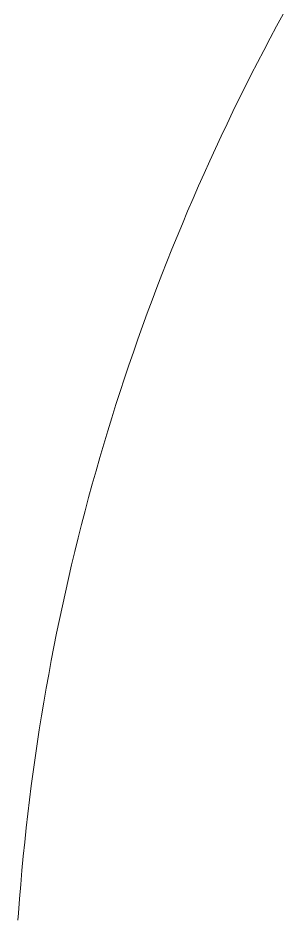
# Model space of a CAD drawing. Header units: millimetres. Extents: x 144517 to 159919, y -31393 to -20504.
# Drawn here: x 158098.2 to 158121, y -29900.2 to -29822.8 of the extents above; entities that cross this region are included whole.
import ezdxf

# ---------------------------------------------------------------- set-up
doc = ezdxf.new("R2010")
doc.units = ezdxf.units.MM
doc.header["$MEASUREMENT"] = 0
doc.layers.add('A - SHEET', color=7, linetype='Continuous', lineweight=9)
doc.layers.add('Layer 1', color=7, linetype='Continuous')

# ---------------------------------------------------------------- blocks, each defined once
blk = doc.blocks.new('agdsggad')
at = {"layer": 'Layer 1', "lineweight": 0}
blk.add_lwpolyline([(179.111, 431.513), (179.128, 431.757), (179.165, 432.245), (179.204, 432.731), (179.247, 433.217), (179.292, 433.702), (179.341, 434.186), (179.393, 434.669), (179.448, 435.151), (179.506, 435.632), (179.567, 436.113), (179.631, 436.592), (179.698, 437.071), (179.768, 437.548), (179.841, 438.025), (179.917, 438.501), (179.996, 438.976), (180.078, 439.449), (180.163, 439.922), (180.251, 440.394), (180.342, 440.865), (180.435, 441.335), (180.532, 441.804), (180.632, 442.271), (180.734, 442.738), (180.84, 443.204), (180.948, 443.669), (181.059, 444.132), (181.173, 444.595), (181.29, 445.056), (181.41, 445.517), (181.532, 445.976), (181.657, 446.434), (181.786, 446.891), (181.917, 447.347), (182.05, 447.802), (182.187, 448.255), (182.326, 448.708), (182.468, 449.159), (182.613, 449.609), (182.761, 450.058), (182.911, 450.505), (183.064, 450.952), (183.22, 451.397), (183.379, 451.841), (183.54, 452.284), (183.704, 452.726), (183.87, 453.166), (184.039, 453.605), (184.211, 454.043), (184.386, 454.479), (184.563, 454.914), (184.743, 455.348), (184.925, 455.781), (185.11, 456.212), (185.298, 456.642), (185.488, 457.071), (185.681, 457.498), (185.876, 457.924), (186.074, 458.348), (186.275, 458.771), (186.478, 459.193), (186.684, 459.614), (186.892, 460.033), (187.102, 460.45), (187.315, 460.866), (187.531, 461.281), (187.749, 461.694), (187.97, 462.106), (188.193, 462.516)], dxfattribs=at)
blk = doc.blocks.new('EWRSDG')
at = {"xscale": 3.437246875556696, "yscale": 3.437246875556696, "zscale": 3.437246875556696}
blk.add_blockref('agdsggad', (-192566.76, -259573.4), dxfattribs=at)

msp = doc.modelspace()

# ---------------------------------------------------------------- block references
at = {"layer": 'A - SHEET', "xscale": 0.7307667054224303, "yscale": 0.7307667054224303, "zscale": 0.7307667054224303}
msp.add_blockref('EWRSDG', (298369.7, 158703.315, -0.002), dxfattribs=at)

doc.saveas('drawing.dxf')
